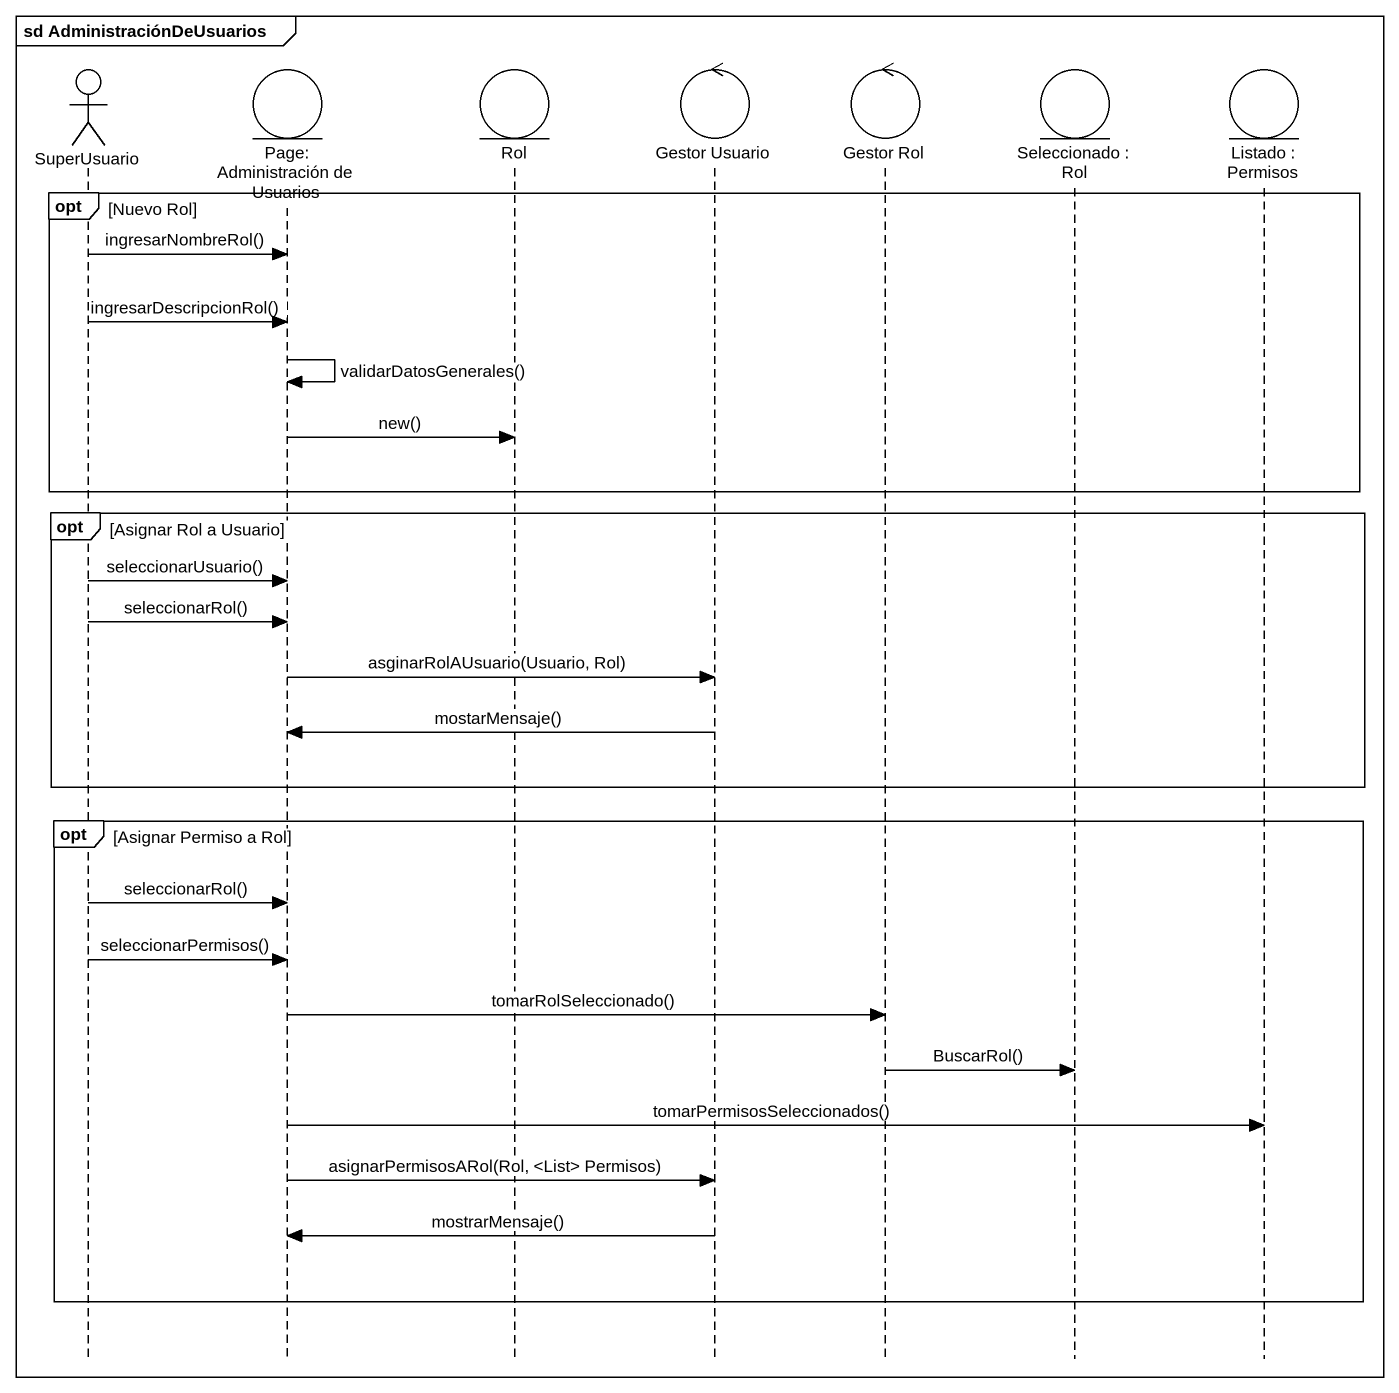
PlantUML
@startuml
mainframe sd AdministraciónDeUsuarios
hide footbox
actor SuperUsuario
entity "Page: Administración de Usuarios" as Page_Administración_de
entity Rol
control "Gestor Usuario" as Gestor_Usuario
control "Gestor Rol" as Gestor_Rol
entity "Seleccionado : Rol" as Seleccionado_Rol
entity "Listado : Permisos" as Listado_Permisos

opt Nuevo Rol
  SuperUsuario -> Page_Administración_de : ingresarNombreRol()
  SuperUsuario -> Page_Administración_de : ingresarDescripcionRol()
  Page_Administración_de -> Page_Administración_de : validarDatosGenerales()
  Page_Administración_de -> Rol : new()
end
opt Asignar Rol a Usuario
  SuperUsuario -> Page_Administración_de : seleccionarUsuario()
  SuperUsuario -> Page_Administración_de : seleccionarRol()
  Page_Administración_de -> Gestor_Usuario : asginarRolAUsuario(Usuario, Rol)
  Gestor_Usuario -> Page_Administración_de : mostarMensaje()
end
opt Asignar Permiso a Rol
  SuperUsuario -> Page_Administración_de : seleccionarRol()
  SuperUsuario -> Page_Administración_de : seleccionarPermisos()
  Page_Administración_de -> Gestor_Rol : tomarRolSeleccionado()
  Gestor_Rol -> Seleccionado_Rol : BuscarRol()
  Page_Administración_de -> Listado_Permisos : tomarPermisosSeleccionados()
  Page_Administración_de -> Gestor_Usuario : asignarPermisosARol(Rol, <List> Permisos)
  Gestor_Usuario -> Page_Administración_de : mostrarMensaje()
end
@enduml
